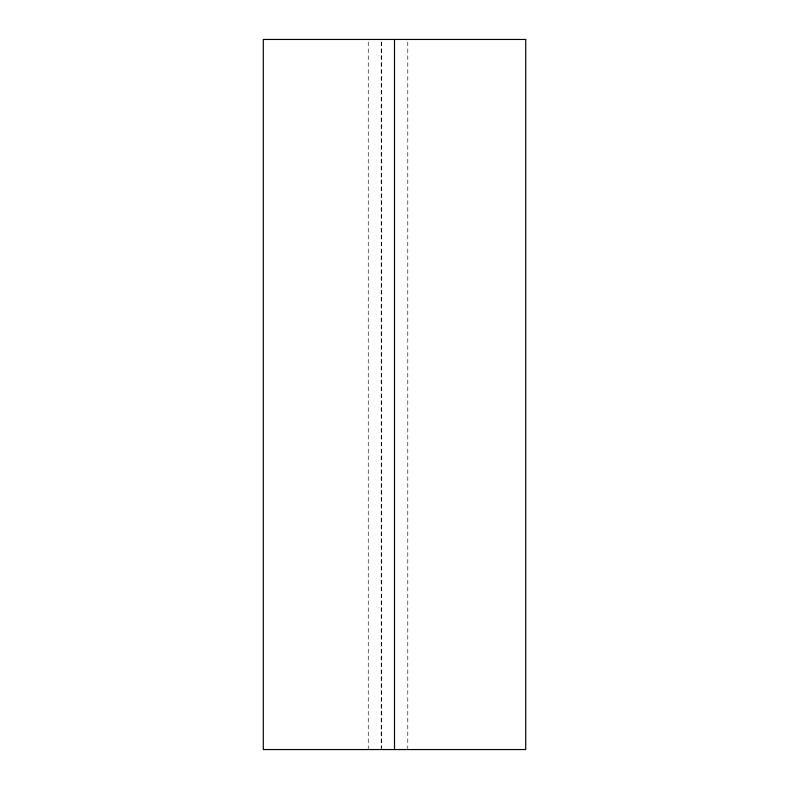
<?xml version="1.0" encoding="UTF-8"?>
<svg xmlns="http://www.w3.org/2000/svg" width="789" height="789" viewBox="0 0 789 789"><rect width="100%" height="100%" fill="white"/><g stroke="black" fill="none" stroke-linecap="round" stroke-linejoin="round"><path stroke-width="0.59" stroke-dasharray="3.94 2.96" d="M407.785 41.916L407.785 749.55M381.383 41.916L381.383 748.317M381.215 41.916L381.215 749.55M368.256 41.916L368.256 749.55"/><path stroke-width="1.18" d="M394.5 39.45L394.5 749.55M525.711 39.45L263.289 39.45L263.289 749.55L525.711 749.55L525.711 39.45"/></g></svg>
